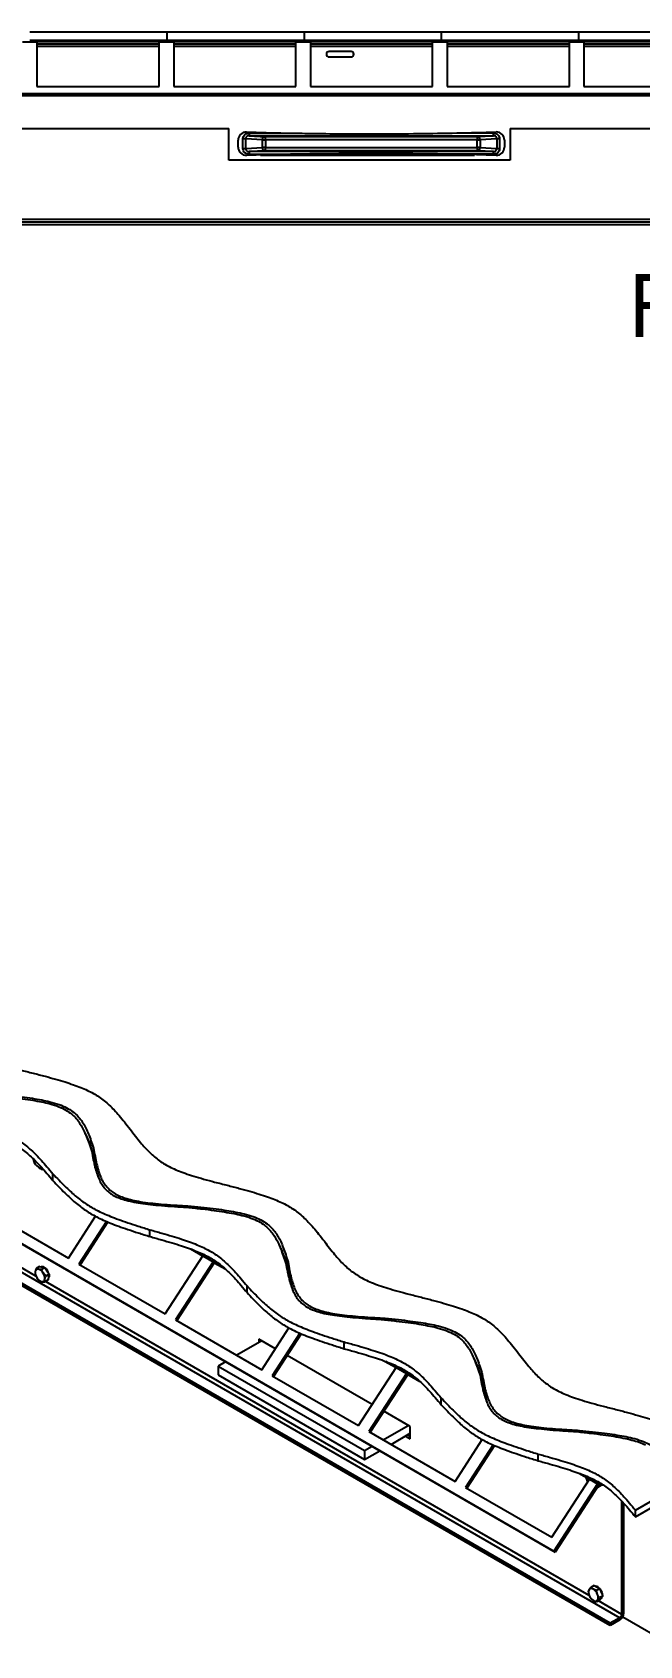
# Model space of a CAD drawing. Header units: millimetres. Extents: x 1364877 to 2662909, y 234189 to 1399913.
# Drawn here: x 1916795 to 1931254, y 284643 to 323041 of the extents above; entities that cross this region are included whole.
import ezdxf

# ---------------------------------------------------------------- set-up
doc = ezdxf.new("R2010")
doc.units = ezdxf.units.MM
doc.header["$LTSCALE"] = 5
doc.header["$MEASUREMENT"] = 0
doc.layers.add('A-CONC-LIN2', color=7, linetype='CONTINUOUS', lineweight=25)
doc.layers.add('A-XXXX-TXT2', color=3, linetype='CONTINUOUS', lineweight=25)
doc.styles.add('돋움', font='')
doc.styles.get('돋움').set_extended_font_data('DotumChe')

msp = doc.modelspace()

# ---------------------------------------------------------------- linework, layer by layer
at = {"layer": 'A-CONC-LIN2'}
for p, q in [((1920003.7, 322844.5), (1920003.7, 323040.6)), ((1923271.7, 322844.5), (1923271.7, 323040.6)), ((1926539.6, 322844.5), (1926539.6, 323040.6)), ((1929807.5, 322844.5), (1929807.5, 323040.6)), ((1916559.3, 322813.9), (1916905.7, 322813.9)), ((1916905.7, 322813.9), (1916905.7, 321752.2)), ((1919814.2, 322813.9), (1916905.7, 322813.9)), ((1916905.7, 322763.9), (1919814.2, 322763.9)), ((1916905.7, 322713.8), (1919814.2, 322713.8)), ((1919814.2, 321752.2), (1919814.2, 322813.9)), ((1919814.2, 322813.9), (1920160.6, 322813.9)), ((1920160.6, 322813.9), (1920160.6, 321752.2)), ((1923069, 322813.9), (1920160.6, 322813.9)), ((1920160.6, 322763.9), (1923069, 322763.9)), ((1920160.6, 322713.8), (1923069, 322713.8)), ((1923069, 321752.2), (1923069, 322813.9)), ((1923069, 322813.9), (1923415.5, 322813.9)), ((1923415.5, 322813.9), (1923415.5, 321752.2)), ((1926323.9, 322813.9), (1923415.5, 322813.9)), ((1923415.5, 322763.9), (1926323.9, 322763.9)), ((1923415.5, 322713.8), (1926323.9, 322713.8)), ((1924382.8, 322583.1), (1923859.9, 322583.1)), ((1926323.9, 321752.2), (1926323.9, 322813.9)), ((1926323.9, 322813.9), (1926670.3, 322813.9)), ((1926670.3, 322813.9), (1926670.3, 321752.2)), ((1929578.8, 322813.9), (1926670.3, 322813.9)), ((1926670.3, 322763.9), (1929578.8, 322763.9)), ((1926670.3, 322713.8), (1929578.8, 322713.8)), ((1929578.8, 321752.2), (1929578.8, 322813.9)), ((1929578.8, 322813.9), (1929925.2, 322813.9)), ((1929925.2, 322813.9), (1929925.2, 321752.2)), ((1932833.6, 322813.9), (1929925.2, 322813.9)), ((1929925.2, 322763.9), (1932833.6, 322763.9)), ((1929925.2, 322713.8), (1932833.6, 322713.8)), ((1923859.9, 322452.4), (1924382.8, 322452.4)), ((1893860.3, 321584.2), (1972159.8, 321584.2)), ((1893860.3, 321534.1), (1972159.8, 321534.1)), ((1916905.7, 321752.2), (1919814.2, 321752.2)), ((1920160.6, 321752.2), (1923069, 321752.2)), ((1923415.5, 321752.2), (1926323.9, 321752.2)), ((1926670.3, 321752.2), (1929578.8, 321752.2)), ((1929925.2, 321752.2), (1932833.6, 321752.2)), ((1908566, 320751), (1921474.3, 320751)), ((1921474.3, 319999.4), (1921474.3, 320751)), ((1921893.8, 320666.9), (1921890.8, 320666.9)), ((1921953.9, 320643), (1922828.2, 320643.1)), ((1926901, 320643.5), (1927775.4, 320643.5)), ((1927835.5, 320667.4), (1927838.4, 320667.4)), ((1928173.5, 320751), (1928173.5, 319999.4)), ((1928173.5, 320751), (1941081.8, 320751)), ((1921694.8, 320307.4), (1921694.8, 320470.8)), ((1921810.2, 320501.1), (1921810.4, 320508.8)), ((1921810.2, 320277.2), (1921810.2, 320501.1)), ((1921874.7, 320501.1), (1921874.8, 320505.2)), ((1922272.4, 320479.2), (1921874.7, 320501.1)), ((1921874.8, 320277.2), (1921874.7, 320501.1)), ((1921874.8, 320277.2), (1922272.4, 320299.1)), ((1921953.9, 320577.7), (1927775.4, 320578.2)), ((1921953.9, 320577.7), (1922348.2, 320556)), ((1922272.4, 320299.1), (1922272.4, 320479.2)), ((1922348.2, 320556), (1927381, 320556.4)), ((1927381, 320479.6), (1922348.3, 320479.2)), ((1922348.3, 320479.2), (1922348.3, 320299.1)), ((1922348.3, 320299.1), (1927381.1, 320299.6)), ((1927381, 320556.4), (1927775.4, 320578.2)), ((1927381.1, 320299.6), (1927381, 320479.6)), ((1927854.6, 320501.6), (1927456.9, 320479.6)), ((1927456.9, 320479.6), (1927456.9, 320299.6)), ((1927456.9, 320299.6), (1927854.6, 320277.7)), ((1927854.5, 320273.5), (1927854.6, 320277.7)), ((1927854.6, 320501.6), (1927854.6, 320277.7)), ((1927919.1, 320277.7), (1927918.9, 320270)), ((1927919.1, 320501.6), (1927919.1, 320277.7)), ((1928034.5, 320471.4), (1928034.6, 320308)), ((1928173.5, 319999.4), (1921474.3, 319999.4)), ((1921890.9, 320111.4), (1921893.8, 320111.4)), ((1922348.3, 320222.4), (1921953.9, 320200.6)), ((1927775.4, 320201.1), (1921953.9, 320200.6)), ((1922828.3, 320135.3), (1921953.9, 320135.2)), ((1922225.9, 320120.9), (1922225.9, 320115.8)), ((1922225.9, 320115.8), (1927323.9, 320115.8)), ((1927381.1, 320222.8), (1922348.3, 320222.4)), ((1927775.4, 320135.7), (1926901.1, 320135.7)), ((1927323.9, 320115.8), (1927323.9, 320126)), ((1927775.4, 320201.1), (1927381.1, 320222.8)), ((1927835.5, 320111.9), (1927838.5, 320111.9)), ((1873846.5, 318858.7), (1929212.6, 286896.5)), ((1873876.3, 318835), (1929242.3, 286872.8)), ((1893860.3, 318594.2), (1972159.8, 318594.2)), ((1893860.3, 318528.9), (1972159.8, 318528.9)), ((1893860.3, 318463.5), (1972159.8, 318463.5)), ((1875417, 317272.1), (1930783.1, 285310)), ((1930552, 285176.6), (1875185.9, 317138.7)), ((1930552, 285123.2), (1875185.9, 317085.4)), ((1916883.5, 293440.7), (1903935, 300915.7)), ((1918263.4, 296278.6), (1918263.4, 296438.7)), ((1916814.3, 296234.3), (1916820.3, 296201)), ((1916868.7, 296097), (1916941.5, 296028.7)), ((1918264.4, 296272.6), (1918232.3, 296291.1)), ((1918297.6, 296084.2), (1918273.5, 296098.1)), ((1918285.2, 296047.2), (1918307.5, 296034.2)), ((1917041.2, 295975.8), (1917051.6, 295988.3)), ((1917055.4, 295984), (1917041.2, 295975.8)), ((1917285.6, 295714.1), (1917285.6, 295874.2)), ((1915600.5, 295055.3), (1917657.1, 293868.1)), ((1920574.2, 295067.7), (1920574.2, 295104.7)), ((1917657.1, 293868.1), (1918301.2, 294864.1)), ((1918559, 294742.6), (1917902.1, 293726.7)), ((1918594.4, 294727.6), (1917934.9, 293707.8)), ((1919596.3, 294380.1), (1919596.3, 294540.2)), ((1919958.6, 292539.5), (1920853.4, 293922.9)), ((1921098.3, 293781.5), (1920203.6, 292398.1)), ((1921128, 293757.8), (1920236.4, 292379.1)), ((1920558.1, 294086.7), (1920850.3, 293918.1)), ((1920853.4, 293922.9), (1920592.7, 294073.4)), ((1920853.4, 293922.9), (1921098.3, 293781.5)), ((1921378.4, 293619.8), (1921098.3, 293781.5)), ((1921128, 293757.8), (1921098.3, 293781.5)), ((1921128, 293757.8), (1921399.4, 293601.1)), ((1922884.9, 293610.6), (1922884.9, 293770.7)), ((1916864, 293481.7), (1916904.6, 293396.6)), ((1916966.7, 293665.5), (1916887.5, 293619.8)), ((1917012.9, 293599.7), (1916939.9, 293603.8)), ((1916966.7, 293665.5), (1917029.4, 293655.5)), ((1917092.2, 293645.4), (1917012.9, 293599.7)), ((1917029.4, 293655.5), (1917092.2, 293645.4)), ((1917114.9, 293441.5), (1917053.6, 293514.6)), ((1917092.2, 293645.4), (1917143.1, 293566.3)), ((1917194.1, 293487.2), (1917114.9, 293441.5)), ((1917143.1, 293566.3), (1917194.1, 293487.2)), ((1917182.4, 293418.2), (1917170.6, 293349.1)), ((1917194.1, 293487.2), (1917182.4, 293418.2)), ((1917902.1, 293726.7), (1919958.6, 292539.5)), ((1922885.9, 293604.6), (1922853.8, 293623.2)), ((1922919.1, 293416.2), (1922895, 293430.1)), ((1922906.7, 293379.2), (1922929.1, 293366.3)), ((1916965.9, 293323.5), (1917018.4, 293307.5)), ((1917170.6, 293349.1), (1917091.4, 293303.4)), ((1930052.3, 285838.6), (1917106.4, 293312.1)), ((1921907.1, 293046.1), (1921907.1, 293206.2)), ((1920203.6, 292398.1), (1922260.2, 291210.8)), ((1922260.2, 291210.8), (1922904, 292206.4)), ((1925195.7, 292399.8), (1925195.7, 292436.7)), ((1922256.3, 291900.1), (1921661.2, 291556.6)), ((1922583.7, 291711.1), (1922187, 291940.1)), ((1922187, 291940.1), (1922187, 291860.1)), ((1922233.2, 291913.4), (1922233.2, 291886.8)), ((1923160.7, 292083), (1922505.1, 291069.4)), ((1923196, 292068.1), (1922537.9, 291050.5)), ((1924217.9, 291712.1), (1924217.9, 291872.2)), ((1924885.3, 290382.5), (1922861.5, 291550.8)), ((1921395.1, 291402.9), (1921216.5, 291299.8)), ((1921216.5, 291299.8), (1921216.5, 291086.3)), ((1921216.5, 291299.8), (1924705.8, 289285.5)), ((1921216.5, 291086.3), (1924705.8, 289072)), ((1922505.1, 291069.4), (1924561.7, 289882.2)), ((1924561.7, 289882.2), (1925456.4, 291265.6)), ((1925701.4, 291124.2), (1924806.6, 289740.8)), ((1925731.1, 291100.5), (1924839.5, 289721.8)), ((1925179.7, 291418.8), (1925453.3, 291260.8)), ((1925456.4, 291265.6), (1925214.2, 291405.4)), ((1925456.4, 291265.6), (1925701.4, 291124.2)), ((1925999.9, 290951.9), (1925701.4, 291124.2)), ((1925731.1, 291100.5), (1925701.4, 291124.2)), ((1925731.1, 291100.5), (1926020.9, 290933.1)), ((1927506.5, 290942.7), (1927506.5, 291102.8)), ((1927507.5, 290936.7), (1927475.3, 290955.2)), ((1927540.7, 290748.3), (1927516.6, 290762.2)), ((1927528.2, 290711.2), (1927550.6, 290698.3)), ((1926528.6, 290378.2), (1926528.6, 290538.3)), ((1925791.8, 289859.1), (1925163, 290222.1)), ((1924806.6, 289740.8), (1926863.2, 288553.5)), ((1925150.5, 289542.3), (1925745.6, 289885.8)), ((1925335.4, 289435.5), (1925791.8, 289699)), ((1925676.3, 289632.3), (1925791.8, 289565.6)), ((1925791.8, 289618.9), (1925722.5, 289659)), ((1925791.8, 289645.6), (1925745.6, 289672.3)), ((1925791.8, 289652.6), (1925752.6, 289676.4)), ((1925791.8, 289565.6), (1925791.8, 289859.1)), ((1926863.2, 288553.5), (1927506.9, 289548.7)), ((1929817.3, 289731.8), (1929817.3, 289768.8)), ((1924705.8, 289285.5), (1924884.4, 289388.6)), ((1924705.8, 289285.5), (1924705.8, 289072)), ((1924705.8, 289072), (1925069.2, 289281.9)), ((1927762.3, 289423.5), (1927108.2, 288412.1)), ((1927797.6, 289408.5), (1927141, 288393.2)), ((1928839.4, 289044.2), (1928839.4, 289204.3)), ((1929801.2, 288750.8), (1930056.4, 288603.5)), ((1927108.2, 288412.1), (1929164.8, 287224.9)), ((1929164.8, 287224.9), (1930059.5, 288608.3)), ((1930249, 288498.9), (1929212.6, 286896.5)), ((1930278.7, 288475.2), (1929242.3, 286872.8)), ((1930059.5, 288608.3), (1929835.7, 288737.5)), ((1929982.2, 288646.3), (1929985.2, 288621.7)), ((1930059.5, 288608.3), (1930249, 288498.9)), ((1930287.2, 288430.2), (1930227.1, 288395.5)), ((1930230.5, 288400.7), (1930238.2, 288405.9)), ((1930238.2, 288405.9), (1930231.3, 288401.9)), ((1930278.7, 288475.2), (1930249, 288498.9)), ((1930346.8, 288468.5), (1930287.2, 288430.2)), ((1930311.3, 288451.9), (1930294.2, 288493.4)), ((1930308.4, 288514.3), (1930308.4, 288504.8)), ((1930316.3, 288509.4), (1930308.4, 288504.8)), ((1930362.2, 288481.3), (1930311.3, 288451.9)), ((1930345.4, 288467.6), (1930357.8, 288474.8)), ((1930364.5, 288479.9), (1930346.8, 288468.5)), ((1930369.1, 288482.8), (1930357.8, 288474.8)), ((1931150.2, 287870.3), (1932074.5, 288403.9)), ((1930829.3, 285390), (1930829.3, 288079.3)), ((1930875.5, 285416.7), (1930875.5, 288030.5)), ((1931150.2, 287710.2), (1932074.5, 288243.8)), ((1931150.2, 287710.2), (1931150.2, 287870.3)), ((1929242.3, 286872.8), (1929212.6, 286896.5)), ((1930172.7, 286075.5), (1930093.4, 286029.8)), ((1930172.7, 286075.5), (1930239.4, 286037.5)), ((1930093.4, 286029.8), (1930050.1, 285975.9)), ((1930094.8, 285762.1), (1930151.2, 285718.1)), ((1930226.8, 285953.7), (1930149.8, 285985.8)), ((1930306.1, 285999.4), (1930226.8, 285953.7)), ((1930307.5, 285731.8), (1930228.2, 285686)), ((1930228.2, 285686), (1930250.9, 285728)), ((1930239.4, 286037.5), (1930306.1, 285999.4)), ((1930829.3, 285390), (1930272.4, 285711.5)), ((1930373.5, 285827.6), (1930294.2, 285781.8)), ((1930306.1, 285999.4), (1930339.8, 285913.5)), ((1930340.5, 285779.7), (1930307.5, 285731.8)), ((1930332.8, 285768.5), (1930333.3, 285768.8)), ((1930339.8, 285913.5), (1930373.5, 285827.6)), ((1930373.5, 285827.6), (1930340.5, 285779.7)), ((1930783.1, 285310), (1930552, 285176.6)), ((1930783.1, 285310), (1930783.1, 285256.6)), ((1930829.3, 285390), (1930875.5, 285416.7)), ((1932030.9, 284643), (1930848.4, 285325.6)), ((1930783.1, 285256.6), (1930552, 285123.2)), ((1930552, 285123.2), (1930552, 285176.6))]:
    msp.add_line(p, q, dxfattribs=at)
for points in [[(1921953.9, 320643), (1921953.9, 320630.4), (1921953.9, 320618.2), (1921953.9, 320606.9), (1921953.9, 320597), (1921953.9, 320588.9), (1921953.9, 320582.8), (1921953.9, 320579), (1921953.9, 320577.7)], [(1927775.4, 320578.2), (1927775.4, 320579.5), (1927775.4, 320583.3), (1927775.4, 320589.4), (1927775.4, 320597.5), (1927775.4, 320607.4), (1927775.4, 320618.7), (1927775.4, 320630.9), (1927775.4, 320643.5)], [(1921874.7, 320501.1), (1921871.9, 320501.1), (1921867.2, 320501.1), (1921860.7, 320501.1), (1921852.6, 320501.1), (1921843.2, 320501.1), (1921832.8, 320501.1), (1921821.7, 320501.1), (1921810.2, 320501.1)], [(1921810.2, 320277.2), (1921821.7, 320277.2), (1921832.8, 320277.2), (1921843.3, 320277.2), (1921852.6, 320277.2), (1921860.7, 320277.2), (1921867.2, 320277.2), (1921872, 320277.2), (1921874.8, 320277.2)], [(1921874.8, 320505.2), (1921872, 320505.4), (1921867.3, 320505.7), (1921860.8, 320506), (1921852.8, 320506.5), (1921843.4, 320507), (1921833, 320507.5), (1921821.9, 320508.2), (1921810.4, 320508.8)], [(1922272.4, 320479.2), (1922275.7, 320479.2), (1922281.2, 320479.2), (1922288.9, 320479.2), (1922298.4, 320479.2), (1922309.4, 320479.2), (1922321.7, 320479.2), (1922334.8, 320479.2), (1922348.3, 320479.2)], [(1922348.3, 320299.1), (1922334.8, 320299.1), (1922321.7, 320299.1), (1922309.4, 320299.1), (1922298.4, 320299.1), (1922288.9, 320299.1), (1922281.3, 320299.1), (1922275.7, 320299.1), (1922272.4, 320299.1)], [(1922348.3, 320479.2), (1922348.3, 320494.1), (1922348.2, 320508.4), (1922348.2, 320521.7), (1922348.2, 320533.3), (1922348.2, 320542.8), (1922348.2, 320550), (1922348.2, 320554.4), (1922348.2, 320556)], [(1922348.3, 320222.4), (1922348.3, 320223.9), (1922348.3, 320228.4), (1922348.3, 320235.5), (1922348.3, 320245.1), (1922348.3, 320256.7), (1922348.3, 320269.9), (1922348.3, 320284.2), (1922348.3, 320299.1)], [(1927381, 320556.4), (1927381, 320554.8), (1927381, 320550.4), (1927381, 320543.3), (1927381, 320533.7), (1927381, 320522.1), (1927381, 320508.9), (1927381, 320494.5), (1927381, 320479.6)], [(1927381, 320479.6), (1927394.5, 320479.6), (1927407.6, 320479.6), (1927419.9, 320479.6), (1927430.9, 320479.6), (1927440.4, 320479.6), (1927448, 320479.6), (1927453.6, 320479.6), (1927456.9, 320479.6)], [(1927456.9, 320299.6), (1927453.6, 320299.6), (1927448.1, 320299.6), (1927440.4, 320299.6), (1927430.9, 320299.6), (1927419.9, 320299.6), (1927407.6, 320299.6), (1927394.6, 320299.6), (1927381.1, 320299.6)], [(1927381.1, 320299.6), (1927381.1, 320284.7), (1927381.1, 320270.4), (1927381.1, 320257.1), (1927381.1, 320245.5), (1927381.1, 320236), (1927381.1, 320228.8), (1927381.1, 320224.4), (1927381.1, 320222.8)], [(1927854.5, 320273.5), (1927857.3, 320273.4), (1927862, 320273.1), (1927868.5, 320272.8), (1927876.5, 320272.3), (1927885.9, 320271.8), (1927896.3, 320271.2), (1927907.4, 320270.6), (1927918.9, 320270)], [(1927919.1, 320501.6), (1927907.6, 320501.6), (1927896.5, 320501.6), (1927886.1, 320501.6), (1927876.7, 320501.6), (1927868.6, 320501.6), (1927862.1, 320501.6), (1927857.4, 320501.6), (1927854.6, 320501.6)], [(1927854.6, 320277.7), (1927857.4, 320277.7), (1927862.1, 320277.7), (1927868.6, 320277.7), (1927876.7, 320277.7), (1927886.1, 320277.7), (1927896.5, 320277.7), (1927907.6, 320277.7), (1927919.1, 320277.7)], [(1921953.9, 320200.6), (1921953.9, 320199.2), (1921953.9, 320195.4), (1921953.9, 320189.4), (1921953.9, 320181.2), (1921953.9, 320171.4), (1921953.9, 320160.1), (1921953.9, 320147.9), (1921953.9, 320135.2)], [(1927775.4, 320135.7), (1927775.4, 320148.4), (1927775.4, 320160.6), (1927775.4, 320171.9), (1927775.4, 320181.8), (1927775.4, 320189.9), (1927775.4, 320196), (1927775.4, 320199.7), (1927775.4, 320201.1)], [(1916811.6, 296236.3), (1916813.6, 296226.3), (1916820.3, 296201)], [(1917193.9, 293424.8), (1917184.2, 293395.9), (1917176.7, 293384.9)], [(1917192.8, 293479.2), (1917195.2, 293460.4), (1917193.9, 293424.8)], [(1929985.2, 288621.7), (1929980.8, 288646.3), (1929980.7, 288647.2)], [(1930308.2, 285994), (1930331.9, 285959.9), (1930351.3, 285920.2)], [(1930351.3, 285920.2), (1930363.4, 285879.6), (1930367.2, 285843.7)]]:
    msp.add_lwpolyline(points, dxfattribs=at)
for centre, radius, start, end in [((1923859.9, 322517.7), 65.4, 90, 270), ((1924382.8, 322517.7), 65.4, 270, 90), ((1921890.8, 320470.8), 196.1, 90.00505, 180.00505), ((1924856, 418659.9), 98037.7, 268.268548, 268.814839), ((1924856, 418659.9), 98037.7, 271.195262, 271.741552), ((1927838.5, 320471.4), 196.1, 0.00505, 90.00505), ((1921890.9, 320307.4), 196.1, 180.00505, 270.00505), ((1922348.9, 320479.5), 76.4, 90.45309, 180.2669), ((1922348.9, 320298.8), 76.4, 179.74293, 269.55866), ((1927380.4, 320480), 76.4, 359.74311, 89.55866), ((1927380.5, 320299.2), 76.4, 270.45198, 0.26506), ((1927838.5, 320308), 196.1, 270.00505, 0.00505), ((1924873.3, 222118.9), 98037.7, 91.195262, 91.741552), ((1924873.3, 222118.9), 98037.7, 88.268548, 88.814839), ((1917146, 296301.2), 340.8, 197.10034, 233.12557), ((1917025.8, 296131), 132.6, 230.55052, 276.70143), ((1917086.6, 293524.1), 222.1, 174.65869, 215.017), ((1916928.8, 293541.2), 63.5, 79.97601, 176.7826), ((1917068.1, 293488), 187.3, 209.21208, 254.60575), ((1916890.2, 293423.2), 187.3, 29.21148, 74.60599), ((1917030.4, 293572.8), 89.7, 56.13788, 105.65699), ((1917029.4, 293370), 63.5, 259.97601, 356.7826), ((1916871.7, 293387.2), 222.1, 354.6591, 35.01828), ((1916933.2, 293428.8), 264.5, 14.40245, 50.6299), ((1930315.5, 288698.3), 339.1, 193.05857, 207.77158), ((1930181.8, 288483.4), 95.9, 306.05521, 353.66091), ((1930424.5, 288386.3), 208.6, 134.88866, 147.30795), ((1930356.4, 288426.9), 91.5, 121.67875, 148.1828), ((1930185.2, 285909.7), 150.4, 153.89224, 206.7069), ((1930105, 285930.2), 71.4, 51.09719, 140.1833), ((1930285.1, 285929.2), 250, 200.39645, 237.61184), ((1930015.9, 285774.7), 250, 20.39627, 57.61211), ((1930196.1, 285773.7), 71.4, 231.09735, 320.18337), ((1930184.6, 285914.4), 145.9, 36.96624, 83.64074), ((1930115.8, 285794.2), 150.4, 333.89224, 26.7069), ((1930294.3, 285828.1), 71, 303.34031, 348.08524), ((1930674.8, 285425.8), 200.9, 302.60546, 357.39448), ((1930729, 285394.6), 100.4, 302.60522, 357.39459)]:
    msp.add_arc(centre, radius, start, end, dxfattribs=at)
for points, knots in [([(1920003.7, 323040.6), (1919906.3, 323040.6), (1919721.6, 323040.6), (1919456.5, 323040.6), (1919215.5, 323040.6), (1918993.8, 323040.6), (1918786.6, 323040.6), (1918589.3, 323040.6), (1918397.1, 323040.6), (1918202.4, 323040.6), (1918000.2, 323040.6), (1917785.6, 323040.6), (1917556, 323040.6), (1917306.1, 323040.6), (1917030.1, 323040.6), (1916837.6, 323040.6), (1916735.8, 323040.6)], [0, 0, 0, 0, 0.0922969, 0.1748705, 0.249075, 0.3163269, 0.3781384, 0.4361347, 0.492055, 0.5477148, 0.6077315, 0.671493, 0.7408962, 0.8177005, 0.9035487, 1, 1, 1, 1]), ([(1923271.7, 323040.6), (1923174.2, 323040.6), (1922989.5, 323040.6), (1922724.3, 323040.6), (1922483.3, 323040.6), (1922261.6, 323040.6), (1922054.5, 323040.6), (1921857.1, 323040.6), (1921665, 323040.6), (1921470.3, 323040.6), (1921268.2, 323040.6), (1921053.6, 323040.6), (1920824.1, 323040.6), (1920574.1, 323040.6), (1920298.1, 323040.6), (1920105.6, 323040.6), (1920003.7, 323040.6)], [0, 0, 0, 0, 0.0921828, 0.1746813, 0.2488509, 0.3161129, 0.3779758, 0.4360566, 0.4920817, 0.5478453, 0.607953, 0.671769, 0.7411789, 0.8179382, 0.9036906, 1, 1, 1, 1]), ([(1926539.6, 323040.6), (1926442.1, 323040.6), (1926257.5, 323040.6), (1925992.3, 323040.6), (1925751.3, 323040.6), (1925529.6, 323040.6), (1925322.5, 323040.6), (1925125.1, 323040.6), (1924932.9, 323040.6), (1924738.2, 323040.6), (1924536.1, 323040.6), (1924321.4, 323040.6), (1924091.9, 323040.6), (1923841.9, 323040.6), (1923566, 323040.6), (1923373.5, 323040.6), (1923271.7, 323040.6)], [0, 0, 0, 0, 0.09228589, 0.17485402, 0.24905471, 0.31630789, 0.3781244, 0.43612986, 0.49205977, 0.54772821, 0.60775439, 0.67151971, 0.74092327, 0.81772317, 0.90356218, 1, 1, 1, 1]), ([(1929807.5, 323040.6), (1929710, 323040.6), (1929525.4, 323040.6), (1929260.2, 323040.6), (1929019.2, 323040.6), (1928797.5, 323040.6), (1928590.3, 323040.6), (1928393, 323040.6), (1928200.8, 323040.6), (1928006.2, 323040.6), (1927804, 323040.6), (1927589.4, 323040.6), (1927359.9, 323040.6), (1927109.9, 323040.6), (1926833.9, 323040.6), (1926641.4, 323040.6), (1926539.6, 323040.6)], [0, 0, 0, 0, 0.0921913, 0.1746944, 0.2488663, 0.3161273, 0.377986, 0.4360612, 0.492077, 0.5478336, 0.6079343, 0.671745, 0.7411546, 0.8179187, 0.903679, 1, 1, 1, 1]), ([(1933075.4, 323040.6), (1932978, 323040.6), (1932793.3, 323040.6), (1932528.2, 323040.6), (1932287.2, 323040.6), (1932065.5, 323040.6), (1931858.3, 323040.6), (1931661, 323040.6), (1931468.8, 323040.6), (1931274.1, 323040.6), (1931071.9, 323040.6), (1930857.3, 323040.6), (1930627.8, 323040.6), (1930377.8, 323040.6), (1930101.8, 323040.6), (1929909.3, 323040.6), (1929807.5, 323040.6)], [0, 0, 0, 0, 0.0922796, 0.1748417, 0.2490415, 0.3162955, 0.3781156, 0.4361258, 0.4920627, 0.5477394, 0.6077705, 0.6715393, 0.740943, 0.8177405, 0.9035725, 1, 1, 1, 1]), ([(1920003.7, 322844.5), (1919906.3, 322844.5), (1919721.6, 322844.5), (1919456.5, 322844.5), (1919215.5, 322844.5), (1918993.8, 322844.5), (1918786.6, 322844.5), (1918589.3, 322844.5), (1918397.1, 322844.5), (1918202.4, 322844.5), (1918000.2, 322844.5), (1917785.6, 322844.5), (1917556, 322844.5), (1917306.1, 322844.5), (1917030.1, 322844.5), (1916837.6, 322844.5), (1916735.8, 322844.5)], [0, 0, 0, 0, 0.0922969, 0.1748705, 0.249075, 0.3163269, 0.3781384, 0.4361347, 0.492055, 0.5477148, 0.6077315, 0.671493, 0.7408962, 0.8177005, 0.9035487, 1, 1, 1, 1]), ([(1923271.7, 322844.5), (1923174.2, 322844.5), (1922989.5, 322844.5), (1922724.3, 322844.5), (1922483.3, 322844.5), (1922261.6, 322844.5), (1922054.5, 322844.5), (1921857.1, 322844.5), (1921665, 322844.5), (1921470.3, 322844.5), (1921268.2, 322844.5), (1921053.6, 322844.5), (1920824.1, 322844.5), (1920574.1, 322844.5), (1920298.1, 322844.5), (1920105.6, 322844.5), (1920003.7, 322844.5)], [0, 0, 0, 0, 0.0921828, 0.1746813, 0.2488509, 0.3161129, 0.3779758, 0.4360566, 0.4920817, 0.5478453, 0.607953, 0.671769, 0.7411789, 0.8179382, 0.9036906, 1, 1, 1, 1]), ([(1926539.6, 322844.5), (1926442.1, 322844.5), (1926257.5, 322844.5), (1925992.3, 322844.5), (1925751.3, 322844.5), (1925529.6, 322844.5), (1925322.5, 322844.5), (1925125.1, 322844.5), (1924932.9, 322844.5), (1924738.2, 322844.5), (1924536.1, 322844.5), (1924321.4, 322844.5), (1924091.9, 322844.5), (1923841.9, 322844.5), (1923566, 322844.5), (1923373.5, 322844.5), (1923271.7, 322844.5)], [0, 0, 0, 0, 0.09228589, 0.17485402, 0.24905471, 0.31630789, 0.3781244, 0.43612986, 0.49205977, 0.54772821, 0.60775439, 0.67151971, 0.74092327, 0.81772317, 0.90356218, 1, 1, 1, 1]), ([(1929807.5, 322844.5), (1929710, 322844.5), (1929525.4, 322844.5), (1929260.2, 322844.5), (1929019.2, 322844.5), (1928797.5, 322844.5), (1928590.3, 322844.5), (1928393, 322844.5), (1928200.8, 322844.5), (1928006.2, 322844.5), (1927804, 322844.5), (1927589.4, 322844.5), (1927359.9, 322844.5), (1927109.9, 322844.5), (1926833.9, 322844.5), (1926641.4, 322844.5), (1926539.6, 322844.5)], [0, 0, 0, 0, 0.0921913, 0.1746944, 0.2488663, 0.3161273, 0.377986, 0.4360612, 0.492077, 0.5478336, 0.6079343, 0.671745, 0.7411546, 0.8179187, 0.903679, 1, 1, 1, 1]), ([(1933075.4, 322844.5), (1932978, 322844.5), (1932793.3, 322844.5), (1932528.2, 322844.5), (1932287.2, 322844.5), (1932065.5, 322844.5), (1931858.3, 322844.5), (1931661, 322844.5), (1931468.8, 322844.5), (1931274.1, 322844.5), (1931071.9, 322844.5), (1930857.3, 322844.5), (1930627.8, 322844.5), (1930377.8, 322844.5), (1930101.8, 322844.5), (1929909.3, 322844.5), (1929807.5, 322844.5)], [0, 0, 0, 0, 0.0922796, 0.1748417, 0.2490415, 0.3162955, 0.3781156, 0.4361258, 0.4920627, 0.5477394, 0.6077705, 0.6715393, 0.740943, 0.8177405, 0.9035725, 1, 1, 1, 1]), ([(1921810.4, 320508.8), (1921813.4, 320526.6), (1921819.4, 320562.4), (1921853, 320606.5), (1921899.4, 320637.1), (1921935.7, 320641.1), (1921953.9, 320643)], [0, 0, 0, 0, 0.24861578, 0.49802629, 0.74858184, 1, 1, 1, 1]), ([(1922828.2, 320643.1), (1922871.8, 320642.2), (1923089.6, 320637.8), (1923835.4, 320625.6), (1925149.5, 320616.2), (1926289.3, 320634), (1926901, 320643.5)], [0, 0, 0, 0, 0.0320933, 0.1604658, 0.5493591, 1, 1, 1, 1]), ([(1927775.4, 320643.5), (1927794.2, 320641.4), (1927831.8, 320637.2), (1927879.3, 320604.4), (1927912.6, 320557.5), (1927916.9, 320520.2), (1927919.1, 320501.6)], [0, 0, 0, 0, 0.25146985, 0.50202362, 0.751381, 1, 1, 1, 1]), ([(1921953.9, 320135.2), (1921935.1, 320137.4), (1921897.5, 320141.6), (1921850, 320174.3), (1921816.7, 320221.3), (1921812.4, 320258.6), (1921810.2, 320277.2)], [0, 0, 0, 0, 0.251468, 0.5020199, 0.7513852, 1, 1, 1, 1]), ([(1921953.9, 320577.7), (1921943.9, 320576.6), (1921924, 320574.5), (1921898.2, 320558), (1921879.7, 320534), (1921876.4, 320514.6), (1921874.8, 320505.2)], [0, 0, 0, 0, 0.25476469, 0.50661037, 0.76078969, 1, 1, 1, 1]), ([(1921874.8, 320277.2), (1921875, 320272.2), (1921875.6, 320262.1), (1921881.9, 320242.8), (1921896.6, 320221.5), (1921923, 320204), (1921943.6, 320201.7), (1921953.9, 320200.6)], [0, 0, 0, 0, 0.1224516, 0.24634471, 0.49392424, 0.74543523, 1, 1, 1, 1]), ([(1927854.6, 320501.6), (1927854.3, 320506.6), (1927853.7, 320516.6), (1927847.5, 320536), (1927832.7, 320557.3), (1927806.3, 320574.8), (1927785.7, 320577.1), (1927775.4, 320578.2)], [0, 0, 0, 0, 0.1224554, 0.2463523, 0.4939394, 0.7454581, 1, 1, 1, 1]), ([(1927775.4, 320201.1), (1927785.4, 320202.2), (1927805.3, 320204.2), (1927831.1, 320220.8), (1927849.6, 320244.8), (1927852.9, 320264.1), (1927854.5, 320273.5)], [0, 0, 0, 0, 0.25473649, 0.50661406, 0.7607779, 1, 1, 1, 1]), ([(1927918.9, 320270), (1927915.9, 320252.2), (1927909.9, 320216.4), (1927876.3, 320172.3), (1927829.9, 320141.7), (1927793.6, 320137.7), (1927775.4, 320135.7)], [0, 0, 0, 0, 0.24861578, 0.49802629, 0.74858184, 1, 1, 1, 1]), ([(1926901.1, 320135.7), (1926857.5, 320136.6), (1926639.7, 320141), (1925893.9, 320153.2), (1924579.8, 320162.6), (1923440, 320144.8), (1922828.3, 320135.3)], [0, 0, 0, 0, 0.0320924, 0.1604659, 0.5493596, 1, 1, 1, 1]), ([(1914502.2, 299603.3), (1914544.1, 299547.9), (1914623.6, 299443.1), (1914742.4, 299295.2), (1914855.9, 299164), (1914967.9, 299047.6), (1915081.7, 298944.2), (1915200.9, 298851.9), (1915328.8, 298768.8), (1915471, 298691.9), (1915631.8, 298619.7), (1915815.1, 298550.3), (1916022.4, 298482.6), (1916257.4, 298414.2), (1916523.8, 298342.6), (1916713.2, 298294.8), (1916813.3, 298269.5)], [0, 0, 0, 0, 0.0922969, 0.1748705, 0.249075, 0.3163269, 0.3781384, 0.4361347, 0.492055, 0.5477148, 0.6077315, 0.671493, 0.7408962, 0.8177005, 0.9035487, 1, 1, 1, 1]), ([(1916813.3, 298269.5), (1916908.5, 298244.9), (1917088.8, 298198.2), (1917343.2, 298128.6), (1917568.9, 298062.1), (1917769.3, 297996.8), (1917947.5, 297930.6), (1918106.9, 297861.5), (1918250.6, 297787.6), (1918383.9, 297705.6), (1918509.6, 297613.1), (1918630.7, 297507.8), (1918749.4, 297388.9), (1918869.6, 297254.3), (1918995.5, 297101.7), (1919079.9, 296993.2), (1919124.6, 296935.8)], [0, 0, 0, 0, 0.0921713, 0.1746612, 0.2488286, 0.3160919, 0.3779602, 0.4360499, 0.4920847, 0.5478604, 0.6079776, 0.6717979, 0.7412084, 0.8179638, 0.9037058, 1, 1, 1, 1]), ([(1915899.1, 297741.8), (1916005.1, 297730), (1916205.7, 297707.7), (1916489.5, 297672.5), (1916740.9, 297636.5), (1916962.6, 297598.1), (1917174.3, 297552), (1917374.5, 297493.6), (1917558.7, 297415.2), (1917697.7, 297327.3), (1917803.3, 297233.5), (1917886.8, 297135.2), (1917960.5, 297022.7), (1918027.2, 296894.6), (1918089.6, 296749.3), (1918150.8, 296585.1), (1918189.4, 296469.1), (1918209.9, 296407.8)], [0, 0, 0, 0, 0.08848, 0.1674798, 0.2378988, 0.3007198, 0.3570545, 0.4231903, 0.4839812, 0.5435948, 0.5911552, 0.6423613, 0.6987609, 0.7616655, 0.8321942, 0.9113375, 1, 1, 1, 1]), ([(1915952.6, 297772.7), (1916057.9, 297761.8), (1916257.4, 297741.3), (1916540, 297708), (1916791.3, 297673), (1917013.8, 297635), (1917227.1, 297588.6), (1917429.8, 297529.3), (1917616.7, 297449.5), (1917758.1, 297360.1), (1917865.6, 297265), (1917950.3, 297165.6), (1918024.4, 297052.3), (1918090.4, 296923.7), (1918151.1, 296778.4), (1918209, 296615), (1918244.6, 296499.5), (1918263.4, 296438.7)], [0, 0, 0, 0, 0.08737912, 0.16570568, 0.23582134, 0.29865078, 0.35525487, 0.4220527, 0.48372654, 0.54427291, 0.59246732, 0.64415582, 0.70082846, 0.76374403, 0.83397011, 0.91244012, 1, 1, 1, 1]), ([(1914974.8, 297208.2), (1915068, 297182.4), (1915244.8, 297133.6), (1915494.3, 297061.1), (1915716, 296992.3), (1915913.2, 296925.1), (1916089, 296857.5), (1916246.9, 296787.6), (1916389.9, 296713.4), (1916523.4, 296631.6), (1916650.3, 296539.9), (1916773.6, 296435.9), (1916895.4, 296318.8), (1917019.8, 296186.5), (1917150.7, 296036.8), (1917238.9, 295930.4), (1917285.6, 295874.2)], [0, 0, 0, 0, 0.091828, 0.1740832, 0.2481359, 0.315408, 0.3774012, 0.4357094, 0.4920189, 0.5480775, 0.608446, 0.6724253, 0.741873, 0.8185327, 0.904049, 1, 1, 1, 1]), ([(1914974.8, 297048.1), (1915068, 297022.3), (1915244.8, 296973.5), (1915494.3, 296901), (1915716, 296832.2), (1915913.2, 296765), (1916089, 296697.4), (1916246.9, 296627.5), (1916389.9, 296553.3), (1916523.4, 296471.5), (1916650.3, 296379.8), (1916773.6, 296275.8), (1916895.4, 296158.7), (1917019.8, 296026.4), (1917150.7, 295876.7), (1917238.9, 295770.3), (1917285.6, 295714.1)], [0, 0, 0, 0, 0.091828, 0.1740832, 0.2481359, 0.315408, 0.3774012, 0.4357094, 0.4920189, 0.5480775, 0.608446, 0.6724253, 0.741873, 0.8185327, 0.904049, 1, 1, 1, 1]), ([(1918049.6, 296838.1), (1918062.1, 296814.9), (1918100, 296744.3), (1918150.5, 296618.2), (1918209.2, 296454.9), (1918244.7, 296339.5), (1918263.4, 296278.6)], [0, 0, 0, 0, 0.1271126, 0.3865747, 0.6764953, 1, 1, 1, 1]), ([(1919124.6, 296935.8), (1919166.5, 296880.4), (1919245.8, 296775.5), (1919364.3, 296627.5), (1919477.7, 296496.2), (1919589.6, 296379.7), (1919703.3, 296276.3), (1919822.4, 296183.9), (1919950.3, 296100.8), (1920092.6, 296024), (1920253.4, 295951.8), (1920436.9, 295882.5), (1920644.3, 295814.8), (1920879.4, 295746.5), (1921146.1, 295675.1), (1921335.6, 295627.4), (1921435.9, 295602.2)], [0, 0, 0, 0, 0.0923102, 0.1748926, 0.2490998, 0.3163502, 0.3781552, 0.4361423, 0.4920498, 0.5476969, 0.6077026, 0.6714566, 0.7408592, 0.8176705, 0.9035308, 1, 1, 1, 1]), ([(1918263.4, 296438.7), (1918274.3, 296373.5), (1918295, 296250.1), (1918332.5, 296075.3), (1918375.7, 295920.4), (1918427.4, 295783.9), (1918489.7, 295665), (1918565.1, 295562.1), (1918655.9, 295473.7), (1918765.3, 295398), (1918896.1, 295333.8), (1919050.6, 295280.2), (1919230.9, 295235.9), (1919438.1, 295199.6), (1919674.8, 295169.7), (1919943.5, 295144.7), (1920246.8, 295123), (1920461, 295111), (1920574.2, 295104.7)], [0, 0, 0, 0, 0.0892751, 0.1690014, 0.2399595, 0.3030312, 0.3592579, 0.409059, 0.4549958, 0.4988714, 0.5426943, 0.5894435, 0.6401604, 0.6964487, 0.7596015, 0.8306694, 0.9105397, 1, 1, 1, 1]), ([(1916820.3, 296201), (1916821.2, 296198.4), (1916833.2, 296160.8), (1916851.6, 296127.7), (1916868.7, 296097)], [0, 0, 0, 0, 0.0702083, 1, 1, 1, 1]), ([(1918209.9, 296407.8), (1918222.1, 296341.9), (1918245.1, 296217.4), (1918284.7, 296041.4), (1918328.8, 295885.9), (1918380.4, 295749.5), (1918441.7, 295631.1), (1918515.6, 295529), (1918604.5, 295441.6), (1918711.8, 295367.1), (1918840.6, 295304.1), (1918993.3, 295251.6), (1919172.1, 295208.2), (1919378.5, 295172.5), (1919615.1, 295142.6), (1919884.7, 295117.1), (1920190.2, 295094.2), (1920406.3, 295080.8), (1920520.6, 295073.8)], [0, 0, 0, 0, 0.0903777, 0.1707962, 0.2420871, 0.3051744, 0.3611435, 0.4104652, 0.4557555, 0.498891, 0.5419711, 0.5880545, 0.638279, 0.694306, 0.7574727, 0.828872, 0.9094354, 1, 1, 1, 1]), ([(1918263.4, 296278.6), (1918274.4, 296213.4), (1918295.3, 296090), (1918330.4, 295920.5), (1918361.5, 295816.9), (1918375.3, 295771)], [0, 0, 0, 0, 0.38389845, 0.7267352, 1, 1, 1, 1]), ([(1916941.5, 296028.7), (1916943.6, 296027.2), (1916972.9, 296006.9), (1917008.3, 295990.8), (1917041.2, 295975.8)], [0, 0, 0, 0, 0.07020925, 1, 1, 1, 1]), ([(1917285.6, 295874.2), (1917334.2, 295822.7), (1917426.6, 295725), (1917562.5, 295586.8), (1917690.3, 295463.8), (1917813.4, 295353.8), (1917935.4, 295255.2), (1918059.5, 295165.9), (1918189.2, 295084.1), (1918330, 295006.7), (1918486, 294932), (1918661.3, 294858.1), (1918857.4, 294783.8), (1919077.9, 294707), (1919326.6, 294625.2), (1919503.1, 294569.6), (1919596.3, 294540.2)], [0, 0, 0, 0, 0.09117828, 0.17299227, 0.24683276, 0.31413028, 0.37636952, 0.43510192, 0.49193959, 0.54854004, 0.60938895, 0.67367076, 0.74318558, 0.81965378, 0.90472465, 1, 1, 1, 1]), ([(1917285.6, 295714.1), (1917334.2, 295662.6), (1917426.6, 295564.9), (1917562.5, 295426.7), (1917690.3, 295303.7), (1917813.4, 295193.7), (1917935.4, 295095.1), (1918059.5, 295005.8), (1918189.2, 294924), (1918330, 294846.6), (1918486, 294771.9), (1918661.3, 294698), (1918857.4, 294623.7), (1919077.9, 294546.9), (1919326.6, 294465.1), (1919503.1, 294409.5), (1919596.3, 294380.1)], [0, 0, 0, 0, 0.09117828, 0.17299227, 0.24683276, 0.31413028, 0.37636952, 0.43510192, 0.49193959, 0.54854004, 0.60938895, 0.67367076, 0.74318558, 0.81965378, 0.90472465, 1, 1, 1, 1]), ([(1921435.9, 295602.2), (1921531, 295577.5), (1921711.1, 295530.7), (1921965.3, 295460.9), (1922190.8, 295394.4), (1922391, 295328.9), (1922569.2, 295262.7), (1922728.5, 295193.5), (1922872.2, 295119.6), (1923005.5, 295037.6), (1923131.2, 294945.2), (1923252.4, 294840), (1923371.3, 294721.2), (1923491.7, 294586.6), (1923617.9, 294434.2), (1923702.5, 294325.8), (1923747.3, 294268.5)], [0, 0, 0, 0, 0.0921563, 0.1746363, 0.2487994, 0.3160633, 0.37794, 0.4360402, 0.4920891, 0.5478791, 0.6080086, 0.6718363, 0.7412498, 0.8179967, 0.9037254, 1, 1, 1, 1]), ([(1920520.6, 295073.8), (1920626.6, 295062), (1920827.3, 295039.7), (1921111.1, 295004.5), (1921362.5, 294968.6), (1921584.1, 294930.2), (1921795.8, 294884.1), (1921996.1, 294825.7), (1922180.3, 294747.3), (1922319.3, 294659.3), (1922424.8, 294565.5), (1922508.4, 294467.2), (1922582, 294354.8), (1922648.7, 294226.7), (1922711.2, 294081.3), (1922772.3, 293917.2), (1922811, 293801.1), (1922831.4, 293739.8)], [0, 0, 0, 0, 0.0884801, 0.1674799, 0.2378981, 0.3007201, 0.3570539, 0.4231898, 0.4839817, 0.5435943, 0.5911548, 0.6423609, 0.6987606, 0.7616662, 0.832194, 0.9113383, 1, 1, 1, 1]), ([(1920574.2, 295104.7), (1920679.4, 295093.9), (1920878.9, 295073.4), (1921161.6, 295040), (1921412.9, 295005.1), (1921635.3, 294967), (1921848.7, 294920.7), (1922051.3, 294861.4), (1922238.2, 294781.6), (1922379.7, 294692.1), (1922487.2, 294597), (1922571.9, 294497.6), (1922645.9, 294384.3), (1922712, 294255.8), (1922772.6, 294110.5), (1922830.6, 293947), (1922866.2, 293831.6), (1922884.9, 293770.7)], [0, 0, 0, 0, 0.0873792, 0.1657067, 0.2358215, 0.298651, 0.3552542, 0.4220531, 0.483727, 0.5442723, 0.5924678, 0.6441554, 0.70083, 0.7637447, 0.8339708, 0.9124409, 1, 1, 1, 1]), ([(1919596.3, 294540.2), (1919689.6, 294514.4), (1919866.3, 294465.6), (1920115.8, 294393.1), (1920337.6, 294324.3), (1920534.7, 294257.1), (1920710.6, 294189.6), (1920868.4, 294119.7), (1921011.5, 294045.4), (1921145, 293963.7), (1921271.8, 293871.9), (1921395.1, 293768), (1921517, 293650.9), (1921641.3, 293518.6), (1921772.3, 293368.8), (1921860.5, 293262.5), (1921907.1, 293206.2)], [0, 0, 0, 0, 0.0918281, 0.1740834, 0.2481362, 0.3154072, 0.3774016, 0.4357088, 0.4920184, 0.548077, 0.6084455, 0.6724249, 0.7418749, 0.8185325, 0.9040489, 1, 1, 1, 1]), ([(1919596.3, 294380.1), (1919689.6, 294354.3), (1919866.3, 294305.5), (1920115.8, 294233), (1920337.6, 294164.2), (1920534.7, 294097), (1920710.6, 294029.5), (1920868.4, 293959.6), (1921011.5, 293885.3), (1921145, 293803.5), (1921271.8, 293711.8), (1921395.1, 293607.8), (1921517, 293490.8), (1921641.3, 293358.5), (1921772.3, 293208.7), (1921860.5, 293102.4), (1921907.1, 293046.1)], [0, 0, 0, 0, 0.0918281, 0.1740834, 0.2481362, 0.3154072, 0.3774016, 0.4357088, 0.4920184, 0.548077, 0.6084455, 0.6724249, 0.7418749, 0.8185325, 0.9040489, 1, 1, 1, 1]), ([(1922671.1, 294170.1), (1922683.6, 294146.9), (1922721.6, 294076.3), (1922772.1, 293950.3), (1922830.7, 293786.9), (1922866.2, 293671.5), (1922884.9, 293610.6)], [0, 0, 0, 0, 0.12711603, 0.38657802, 0.67649861, 1, 1, 1, 1]), ([(1923747.3, 294268.5), (1923789, 294213.1), (1923868.2, 294108), (1923986.5, 293959.8), (1924099.6, 293828.4), (1924211.3, 293711.9), (1924324.9, 293608.4), (1924444, 293516), (1924571.9, 293432.9), (1924714.2, 293356), (1924875.1, 293283.9), (1925058.7, 293214.6), (1925266.3, 293147.1), (1925501.6, 293078.9), (1925768.6, 293007.7), (1925958.3, 292960.1), (1926058.7, 292935)], [0, 0, 0, 0, 0.0923276, 0.1749214, 0.2491345, 0.316384, 0.3781795, 0.4361529, 0.4920439, 0.5476743, 0.6076655, 0.671411, 0.7408128, 0.8176316, 0.9035076, 1, 1, 1, 1]), ([(1922884.9, 293770.7), (1922895.9, 293705.5), (1922916.5, 293582.1), (1922954, 293407.3), (1922997.2, 293252.5), (1923048.9, 293116), (1923111.2, 292997.1), (1923186.6, 292894.1), (1923277.5, 292805.7), (1923386.8, 292730.1), (1923517.7, 292665.9), (1923672.2, 292612.3), (1923852.4, 292568), (1924059.7, 292531.7), (1924296.3, 292501.7), (1924565.1, 292476.7), (1924868.3, 292455), (1925082.5, 292443.1), (1925195.7, 292436.7)], [0, 0, 0, 0, 0.0892751, 0.1690021, 0.2399601, 0.3030309, 0.3592585, 0.4090586, 0.4549953, 0.4988719, 0.5426947, 0.5894429, 0.6401608, 0.696449, 0.7596009, 0.8306688, 0.9105397, 1, 1, 1, 1]), ([(1916865.4, 293544.8), (1916864.6, 293539.4), (1916861.1, 293516.4), (1916862.7, 293496.8), (1916864, 293481.7)], [0, 0, 0, 0, 0.2318525, 1, 1, 1, 1]), ([(1916887.5, 293619.8), (1916885.4, 293614.3), (1916875.4, 293588.3), (1916869.8, 293564), (1916865.4, 293544.8)], [0, 0, 0, 0, 0.2110079, 1, 1, 1, 1]), ([(1916939.9, 293603.8), (1916938.4, 293604), (1916917.4, 293607.5), (1916901.9, 293613.9), (1916887.5, 293619.8)], [0, 0, 0, 0, 0.0701993, 1, 1, 1, 1]), ([(1916904.6, 293396.6), (1916905.9, 293394.8), (1916923.2, 293368.1), (1916945.4, 293345), (1916965.9, 293323.5)], [0, 0, 0, 0, 0.0702004, 1, 1, 1, 1]), ([(1917053.6, 293514.6), (1917052.4, 293516.5), (1917035.3, 293543.3), (1917023.7, 293572.5), (1917012.9, 293599.7)], [0, 0, 0, 0, 0.07020595, 1, 1, 1, 1]), ([(1917091.4, 293303.4), (1917090.2, 293318.5), (1917088.6, 293338.1), (1917092, 293361.1), (1917092.9, 293366.5)], [0, 0, 0, 0, 0.7681487, 1, 1, 1, 1]), ([(1917092.9, 293366.5), (1917097.3, 293385.7), (1917102.9, 293410), (1917112.8, 293436), (1917114.9, 293441.5)], [0, 0, 0, 0, 0.7889991, 1, 1, 1, 1]), ([(1922831.4, 293739.8), (1922843.6, 293673.9), (1922866.6, 293549.4), (1922906.2, 293373.4), (1922950.4, 293218), (1923001.9, 293081.5), (1923063.3, 292963.1), (1923137.1, 292861), (1923226, 292773.6), (1923333.3, 292699.1), (1923462.2, 292636.1), (1923614.9, 292583.6), (1923793.7, 292540.3), (1924000, 292504.5), (1924236.6, 292474.7), (1924506.3, 292449.1), (1924811.7, 292426.2), (1925027.8, 292412.9), (1925142.2, 292405.8)], [0, 0, 0, 0, 0.09037758, 0.17079683, 0.24208766, 0.30517402, 0.36114404, 0.41046477, 0.45575497, 0.49889148, 0.54197151, 0.5880549, 0.63827836, 0.69430717, 0.75747289, 0.82887212, 0.90943548, 1, 1, 1, 1]), ([(1922884.9, 293610.6), (1922896, 293545.4), (1922916.8, 293422), (1922952, 293252.5), (1922983.1, 293148.9), (1922996.8, 293103)], [0, 0, 0, 0, 0.38389712, 0.72673615, 1, 1, 1, 1]), ([(1917018.4, 293307.5), (1917019.9, 293307.3), (1917041.2, 293303.9), (1917067.2, 293303.7), (1917091.4, 293303.4)], [0, 0, 0, 0, 0.0702002, 1, 1, 1, 1]), ([(1921907.1, 293206.2), (1921955.8, 293154.7), (1922048.2, 293057), (1922184.1, 292918.9), (1922311.8, 292795.8), (1922435, 292685.9), (1922556.9, 292587.2), (1922681, 292497.9), (1922810.7, 292416.1), (1922951.5, 292338.7), (1923107.6, 292264), (1923282.9, 292190.1), (1923478.9, 292115.9), (1923699.4, 292039), (1923948.2, 291957.2), (1924124.7, 291901.6), (1924217.9, 291872.2)], [0, 0, 0, 0, 0.0911782, 0.1729921, 0.2468336, 0.3141299, 0.3763702, 0.4351026, 0.4919402, 0.5485406, 0.6093894, 0.6736711, 0.7431859, 0.819654, 0.9047248, 1, 1, 1, 1]), ([(1921907.1, 293046.1), (1921955.8, 292994.6), (1922048.2, 292896.9), (1922184.1, 292758.8), (1922311.8, 292635.7), (1922435, 292525.8), (1922556.9, 292427.1), (1922681, 292337.8), (1922810.7, 292256), (1922951.5, 292178.6), (1923107.6, 292103.9), (1923282.9, 292030), (1923478.9, 291955.8), (1923699.4, 291878.9), (1923948.2, 291797.1), (1924124.7, 291741.5), (1924217.9, 291712.1)], [0, 0, 0, 0, 0.0911782, 0.1729921, 0.2468336, 0.3141299, 0.3763702, 0.4351026, 0.4919402, 0.5485406, 0.6093894, 0.6736711, 0.7431859, 0.819654, 0.9047248, 1, 1, 1, 1]), ([(1926058.7, 292935), (1926153.7, 292910.2), (1926333.6, 292863.3), (1926587.5, 292793.3), (1926812.8, 292726.6), (1927012.8, 292661.1), (1927190.8, 292594.8), (1927350.1, 292525.6), (1927493.7, 292451.6), (1927627, 292369.7), (1927752.8, 292277.3), (1927874.2, 292172.2), (1927993.3, 292053.5), (1928114, 291919.1), (1928240.6, 291766.9), (1928325.4, 291658.7), (1928370.3, 291601.4)], [0, 0, 0, 0, 0.0921367, 0.1746036, 0.248759, 0.316027, 0.3779107, 0.4360281, 0.4920953, 0.5479036, 0.608049, 0.6718861, 0.7412983, 0.8180392, 0.9037508, 1, 1, 1, 1]), ([(1925142.2, 292405.8), (1925248.2, 292394.1), (1925448.8, 292371.8), (1925732.6, 292336.6), (1925984, 292300.6), (1926205.7, 292262.2), (1926417.3, 292216.1), (1926617.6, 292157.7), (1926801.8, 292079.3), (1926940.8, 291991.3), (1927046.4, 291897.6), (1927129.9, 291799.3), (1927203.6, 291686.8), (1927270.3, 291558.7), (1927332.7, 291413.4), (1927393.8, 291249.2), (1927432.5, 291133.2), (1927452.9, 291071.9)], [0, 0, 0, 0, 0.0884783, 0.1674781, 0.2378982, 0.3007202, 0.3570539, 0.4231898, 0.4839818, 0.5435944, 0.5911549, 0.642361, 0.6987607, 0.7616644, 0.8321941, 0.9113365, 1, 1, 1, 1]), ([(1925195.7, 292436.7), (1925300.9, 292425.9), (1925500.5, 292405.4), (1925783.1, 292372), (1926034.4, 292337.1), (1926256.8, 292299.1), (1926470.2, 292252.7), (1926672.9, 292193.4), (1926859.8, 292113.6), (1927001.2, 292024.2), (1927108.7, 291929), (1927193.4, 291829.7), (1927267.4, 291716.4), (1927333.5, 291587.8), (1927394.2, 291442.5), (1927452.1, 291279), (1927487.7, 291163.6), (1927506.5, 291102.8)], [0, 0, 0, 0, 0.0873792, 0.1657049, 0.2358198, 0.2986511, 0.3552543, 0.4220532, 0.4837271, 0.5442725, 0.592468, 0.6441555, 0.7008282, 0.7637448, 0.8339691, 0.9124392, 1, 1, 1, 1]), ([(1924217.9, 291872.2), (1924311.1, 291846.5), (1924487.9, 291797.7), (1924737.4, 291725.2), (1924959.1, 291656.4), (1925156.2, 291589.2), (1925332.1, 291521.6), (1925490, 291451.7), (1925633, 291377.5), (1925766.5, 291295.7), (1925893.3, 291204), (1926016.6, 291100), (1926138.5, 290982.9), (1926262.8, 290850.6), (1926393.8, 290700.9), (1926482, 290594.5), (1926528.6, 290538.3)], [0, 0, 0, 0, 0.0918259, 0.1740834, 0.2481339, 0.3154073, 0.3773994, 0.4357088, 0.4920184, 0.548077, 0.6084456, 0.672425, 0.7418727, 0.8185325, 0.9040489, 1, 1, 1, 1]), ([(1924217.9, 291712.1), (1924311.1, 291686.4), (1924487.9, 291637.6), (1924737.4, 291565.1), (1924959.1, 291496.3), (1925156.2, 291429.1), (1925332.1, 291361.5), (1925490, 291291.6), (1925633, 291217.4), (1925766.5, 291135.6), (1925893.3, 291043.9), (1926016.6, 290939.9), (1926138.5, 290822.8), (1926262.8, 290690.5), (1926393.8, 290540.8), (1926482, 290434.4), (1926528.6, 290378.2)], [0, 0, 0, 0, 0.0918259, 0.1740834, 0.2481339, 0.3154073, 0.3773994, 0.4357088, 0.4920184, 0.548077, 0.6084456, 0.672425, 0.7418727, 0.8185325, 0.9040489, 1, 1, 1, 1]), ([(1927292.7, 291502.1), (1927305.2, 291478.9), (1927343.1, 291408.4), (1927393.6, 291282.3), (1927452.3, 291119), (1927487.8, 291003.5), (1927506.5, 290942.7)], [0, 0, 0, 0, 0.1271161, 0.3865714, 0.6764921, 1, 1, 1, 1]), ([(1928370.3, 291601.4), (1928412.2, 291546), (1928491.5, 291441.1), (1928610.1, 291293), (1928723.4, 291161.8), (1928835.3, 291045.3), (1928949, 290941.9), (1929068.1, 290849.5), (1929196, 290766.4), (1929338.3, 290689.6), (1929499.1, 290617.4), (1929682.6, 290548.1), (1929890, 290480.4), (1930125.1, 290412.1), (1930391.8, 290340.7), (1930581.3, 290293), (1930681.6, 290267.8)], [0, 0, 0, 0, 0.0923103, 0.1748928, 0.2491011, 0.3163505, 0.3781567, 0.4361416, 0.4920515, 0.5476964, 0.6077021, 0.6714584, 0.7408611, 0.8176703, 0.9035307, 1, 1, 1, 1]), ([(1927452.9, 291071.9), (1927465.1, 291006), (1927488.2, 290881.5), (1927527.8, 290705.4), (1927571.9, 290550), (1927623.4, 290413.6), (1927684.8, 290295.2), (1927758.7, 290193.1), (1927847.6, 290105.6), (1927954.9, 290031.2), (1928083.7, 289968.2), (1928236.4, 289915.7), (1928415.2, 289872.3), (1928621.5, 289836.6), (1928858.1, 289806.7), (1929127.8, 289781.2), (1929433.3, 289758.2), (1929649.4, 289744.9), (1929763.7, 289737.9)], [0, 0, 0, 0, 0.0903777, 0.1707971, 0.2420881, 0.3051745, 0.3611428, 0.4104655, 0.4557558, 0.4988924, 0.5419705, 0.5880559, 0.6382794, 0.6943065, 0.7574741, 0.8288734, 0.9094369, 1, 1, 1, 1]), ([(1927506.5, 291102.8), (1927517.4, 291037.6), (1927538.1, 290914.1), (1927575.6, 290739.4), (1927618.8, 290584.5), (1927670.5, 290448), (1927732.8, 290329.1), (1927808.2, 290226.2), (1927899, 290137.7), (1928008.4, 290062.1), (1928139.2, 289997.9), (1928293.7, 289944.3), (1928474, 289900), (1928681.2, 289863.7), (1928917.9, 289833.8), (1929186.6, 289808.8), (1929489.9, 289787.1), (1929704.1, 289775.1), (1929817.3, 289768.8)], [0, 0, 0, 0, 0.0892752, 0.1690024, 0.2399605, 0.3030314, 0.359259, 0.4090592, 0.4549961, 0.4988728, 0.5426936, 0.5894439, 0.6401617, 0.6964501, 0.7596021, 0.8306701, 0.9105412, 1, 1, 1, 1]), ([(1927506.5, 290942.7), (1927517.5, 290877.5), (1927538.4, 290754.1), (1927573.5, 290584.6), (1927604.6, 290481), (1927618.4, 290435)], [0, 0, 0, 0, 0.38389712, 0.72673615, 1, 1, 1, 1]), ([(1926528.6, 290538.3), (1926577.3, 290486.8), (1926669.7, 290389), (1926805.6, 290250.9), (1926933.4, 290127.8), (1927056.5, 290017.9), (1927178.4, 289919.2), (1927302.6, 289829.9), (1927432.2, 289748.2), (1927573.1, 289670.8), (1927729.1, 289596.1), (1927904.4, 289522.2), (1928100.5, 289447.9), (1928321, 289371.1), (1928569.7, 289289.3), (1928746.2, 289233.7), (1928839.4, 289204.3)], [0, 0, 0, 0, 0.0911784, 0.1729925, 0.2468342, 0.3141306, 0.3763711, 0.4351012, 0.4919413, 0.5485395, 0.6093885, 0.6736727, 0.7431875, 0.8196536, 0.9047245, 1, 1, 1, 1]), ([(1926528.6, 290378.2), (1926577.3, 290326.7), (1926669.7, 290228.9), (1926805.6, 290090.8), (1926933.4, 289967.7), (1927056.5, 289857.8), (1927178.4, 289759.1), (1927302.6, 289669.8), (1927432.2, 289588.1), (1927573.1, 289510.7), (1927729.1, 289436), (1927904.4, 289362.1), (1928100.5, 289287.8), (1928321, 289211), (1928569.7, 289129.2), (1928746.2, 289073.6), (1928839.4, 289044.2)], [0, 0, 0, 0, 0.0911784, 0.1729925, 0.2468342, 0.3141306, 0.3763711, 0.4351012, 0.4919413, 0.5485395, 0.6093885, 0.6736727, 0.7431875, 0.8196536, 0.9047245, 1, 1, 1, 1]), ([(1930681.6, 290267.8), (1930776.7, 290243.1), (1930956.8, 290196.3), (1931211, 290126.5), (1931436.5, 290060), (1931636.7, 289994.5), (1931814.9, 289928.3), (1931974.2, 289859.1), (1932117.9, 289785.2), (1932251.2, 289703.2), (1932376.9, 289610.8), (1932498.1, 289505.6), (1932617, 289386.8), (1932737.4, 289252.2), (1932863.6, 289099.8), (1932948.2, 288991.4), (1932993, 288934.1)], [0, 0, 0, 0, 0.09215611, 0.17463806, 0.2487989, 0.31606478, 0.37793909, 0.43604145, 0.4920903, 0.54788018, 0.60800954, 0.67183708, 0.74124815, 0.8179971, 0.90372569, 1, 1, 1, 1]), ([(1929763.7, 289737.9), (1929873.1, 289725.7), (1930079.7, 289702.8), (1930371.4, 289666.4), (1930628.6, 289629.1), (1930857.5, 289588.5), (1931059.7, 289542.3), (1931239.3, 289489.2), (1931340.9, 289444.3), (1931389.9, 289422.6)], [0, 0, 0, 0, 0.192879, 0.3644238, 0.5167426, 0.6521503, 0.7787425, 0.8932595, 1, 1, 1, 1]), ([(1929817.3, 289768.8), (1929922.5, 289758), (1930122, 289737.5), (1930404.6, 289704.1), (1930656, 289669.2), (1930878.4, 289631.1), (1931091.8, 289584.7), (1931294.4, 289525.4), (1931481.3, 289445.6), (1931622.8, 289356.2), (1931730.2, 289261.1), (1931814.9, 289161.7), (1931889, 289048.4), (1931955.1, 288919.8), (1932015.7, 288774.5), (1932073.7, 288611.1), (1932109.3, 288495.7), (1932128, 288434.8)], [0, 0, 0, 0, 0.087379, 0.1657064, 0.2358211, 0.2986505, 0.3552555, 0.4220523, 0.4837281, 0.5442734, 0.5924667, 0.6441562, 0.7008288, 0.7637434, 0.8339694, 0.9124393, 1, 1, 1, 1]), ([(1928839.4, 289204.3), (1928932.6, 289178.5), (1929109.4, 289129.7), (1929358.9, 289057.2), (1929580.6, 288988.4), (1929777.8, 288921.2), (1929953.7, 288853.7), (1930111.5, 288783.7), (1930254.5, 288709.5), (1930388, 288627.7), (1930514.9, 288536), (1930638.2, 288432), (1930760, 288315), (1930884.4, 288182.6), (1931015.4, 288032.9), (1931103.6, 287926.5), (1931150.2, 287870.3)], [0, 0, 0, 0, 0.0918279, 0.174083, 0.2481356, 0.3154088, 0.3774008, 0.4357101, 0.4920195, 0.548078, 0.6084464, 0.6724257, 0.7418733, 0.8185329, 0.9040491, 1, 1, 1, 1]), ([(1928839.4, 289044.2), (1928932.6, 289018.4), (1929109.4, 288969.6), (1929358.9, 288897.1), (1929580.6, 288828.3), (1929777.8, 288761.1), (1929953.7, 288693.6), (1930111.5, 288623.6), (1930254.5, 288549.4), (1930388, 288467.6), (1930514.9, 288375.9), (1930638.2, 288271.9), (1930760, 288154.9), (1930884.4, 288022.5), (1931015.4, 287872.8), (1931103.6, 287766.4), (1931150.2, 287710.2)], [0, 0, 0, 0, 0.0918279, 0.174083, 0.2481356, 0.3154088, 0.3774008, 0.4357101, 0.4920195, 0.548078, 0.6084464, 0.6724257, 0.7418733, 0.8185329, 0.9040491, 1, 1, 1, 1]), ([(1929985.2, 288621.7), (1929987.3, 288612.7), (1929994.4, 288583.2), (1930006.5, 288557.5), (1930015, 288539.5)], [0, 0, 0, 0, 0.30348, 1, 1, 1, 1]), ([(1930238.2, 288405.9), (1930239.7, 288406.8), (1930260, 288419.8), (1930286.5, 288436.5), (1930311.3, 288451.9)], [0, 0, 0, 0, 0.0702053, 1, 1, 1, 1]), ([(1930050.1, 285975.9), (1930049.3, 285974.8), (1930038.3, 285958.7), (1930032.7, 285945.9), (1930027.4, 285934)], [0, 0, 0, 0, 0.0702073, 1, 1, 1, 1]), ([(1930027.4, 285934), (1930028.5, 285927.3), (1930033.3, 285895.8), (1930043.1, 285865.8), (1930050.8, 285842.1)], [0, 0, 0, 0, 0.2109882, 1, 1, 1, 1]), ([(1930050.8, 285842.1), (1930053.6, 285835.4), (1930065.5, 285806.6), (1930082.1, 285781.5), (1930094.8, 285762.1)], [0, 0, 0, 0, 0.2318538, 1, 1, 1, 1]), ([(1930149.8, 285985.8), (1930148.2, 285986.7), (1930125.9, 285999.6), (1930109.1, 286015.2), (1930093.4, 286029.8)], [0, 0, 0, 0, 0.0701501, 1, 1, 1, 1]), ([(1930151.2, 285718.1), (1930152.8, 285717.2), (1930175.5, 285704.5), (1930202.8, 285694.9), (1930228.2, 285686)], [0, 0, 0, 0, 0.0701501, 1, 1, 1, 1]), ([(1930250.2, 285861.8), (1930242.5, 285885.5), (1930232.8, 285915.5), (1930227.9, 285947), (1930226.8, 285953.7)], [0, 0, 0, 0, 0.7890135, 1, 1, 1, 1]), ([(1930294.2, 285781.8), (1930281.5, 285801.2), (1930264.9, 285826.3), (1930253, 285855.1), (1930250.2, 285861.8)], [0, 0, 0, 0, 0.7681462, 1, 1, 1, 1]), ([(1930250.9, 285728), (1930251.7, 285729.1), (1930263, 285745.4), (1930279.2, 285764.3), (1930294.2, 285781.8)], [0, 0, 0, 0, 0.0702073, 1, 1, 1, 1])]:
    msp.add_open_spline(points, degree=3, knots=knots, dxfattribs=at)

# ---------------------------------------------------------------- texts
at = {"layer": 'A-XXXX-TXT2', "insert": (1930964.1, 317285.5), "char_height": 1500, "attachment_point": 1, "style": '돋움'}
msp.add_mtext('FRONT VIEW', dxfattribs=at)

doc.saveas('drawing.dxf')
